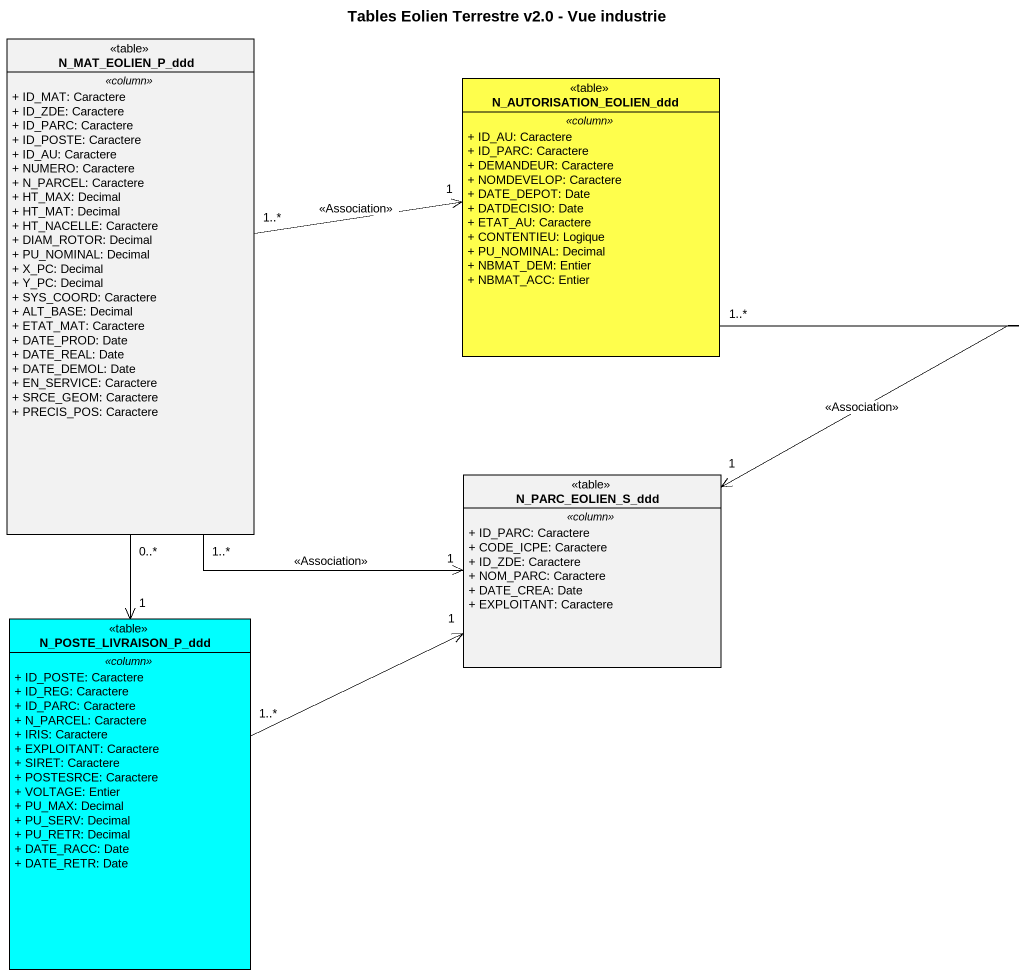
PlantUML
@startuml
title Tables Eolien Terrestre v2.0 - Vue industrie
hide circle
hide empty members
skinparam classAttributeIconSize 0
class N_MAT_EOLIEN_P_ddd <<table>> {
  .. <<column>> ..
  + ID_MAT: Caractere
  + ID_ZDE: Caractere
  + ID_PARC: Caractere
  + ID_POSTE: Caractere
  + ID_AU: Caractere
  + NUMERO: Caractere
  + N_PARCEL: Caractere
  + HT_MAX: Decimal
  + HT_MAT: Decimal
  + HT_NACELLE: Caractere
  + DIAM_ROTOR: Decimal
  + PU_NOMINAL: Decimal
  + X_PC: Decimal
  + Y_PC: Decimal
  + SYS_COORD: Caractere
  + ALT_BASE: Decimal
  + ETAT_MAT: Caractere
  + DATE_PROD: Date
  + DATE_REAL: Date
  + DATE_DEMOL: Date
  + EN_SERVICE: Caractere
  + SRCE_GEOM: Caractere
  + PRECIS_POS: Caractere
}
class N_AUTORISATION_EOLIEN_ddd <<table>> #FEFE4C {
  .. <<column>> ..
  + ID_AU: Caractere
  + ID_PARC: Caractere
  + DEMANDEUR: Caractere
  + NOMDEVELOP: Caractere
  + DATE_DEPOT: Date
  + DATDECISIO: Date
  + ETAT_AU: Caractere
  + CONTENTIEU: Logique
  + PU_NOMINAL: Decimal
  + NBMAT_DEM: Entier
  + NBMAT_ACC: Entier
}
class N_PARC_EOLIEN_S_ddd <<table>> {
  .. <<column>> ..
  + ID_PARC: Caractere
  + CODE_ICPE: Caractere
  + ID_ZDE: Caractere
  + NOM_PARC: Caractere
  + DATE_CREA: Date
  + EXPLOITANT: Caractere
}
class N_POSTE_LIVRAISON_P_ddd <<table>> #00FFFF {
  .. <<column>> ..
  + ID_POSTE: Caractere
  + ID_REG: Caractere
  + ID_PARC: Caractere
  + N_PARCEL: Caractere
  + IRIS: Caractere
  + EXPLOITANT: Caractere
  + SIRET: Caractere
  + POSTESRCE: Caractere
  + VOLTAGE: Entier
  + PU_MAX: Decimal
  + PU_SERV: Decimal
  + PU_RETR: Decimal
  + DATE_RACC: Date
  + DATE_RETR: Date
}
N_MAT_EOLIEN_P_ddd "1..*" -right-> "1" N_AUTORISATION_EOLIEN_ddd : <<Association>>
N_MAT_EOLIEN_P_ddd "1..*" --> "1" N_PARC_EOLIEN_S_ddd : <<Association>>
N_MAT_EOLIEN_P_ddd "0..*" --> "1" N_POSTE_LIVRAISON_P_ddd
N_AUTORISATION_EOLIEN_ddd "1..*" --> "1" N_PARC_EOLIEN_S_ddd : <<Association>>
N_POSTE_LIVRAISON_P_ddd "1..*" -right-> "1" N_PARC_EOLIEN_S_ddd
@enduml
